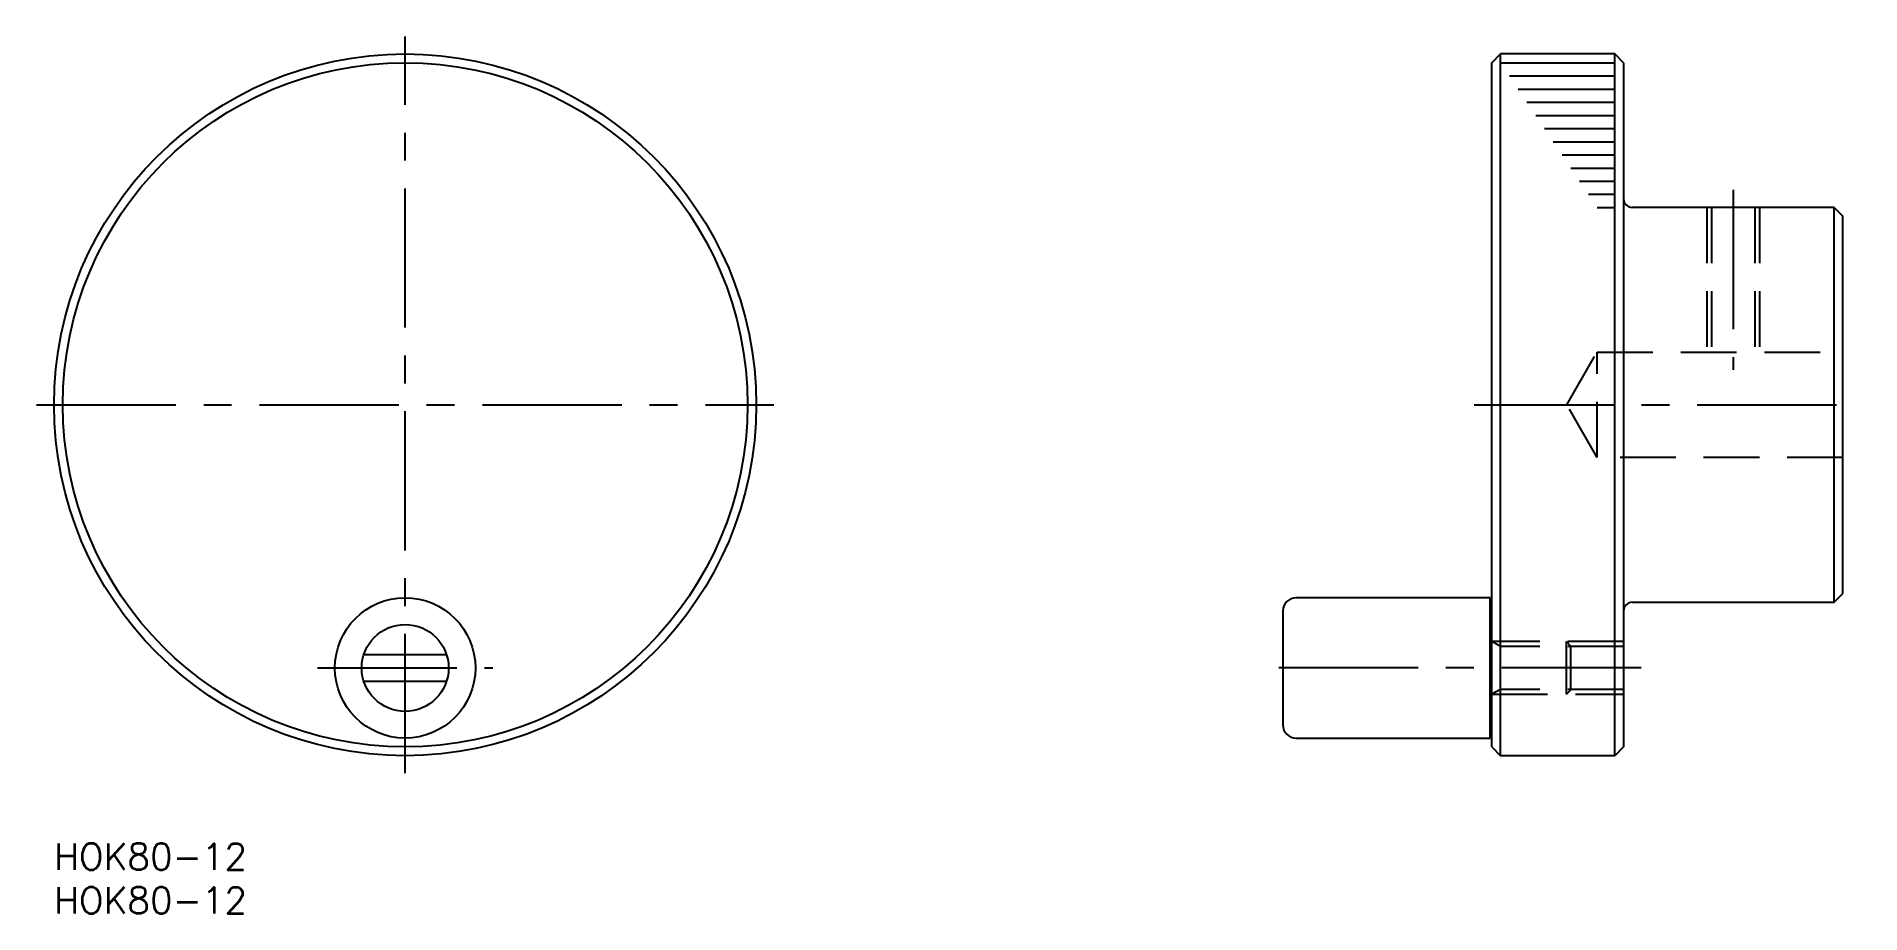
# Model space of a CAD drawing. Extents: x -2 to 206, y -8 to 92.
import ezdxf

# ---------------------------------------------------------------- set-up
doc = ezdxf.new("R2010")
doc.units = 0
doc.header["$LTSCALE"] = 0.5
for name, pattern in [('CENTER', [50.8, 31.75, -6.35, 6.35, -6.35]), ('DASHED', [19.05, 12.7, -6.35]), ('PHANTOM', [63.5, 31.75, -6.35, 6.35, -6.35, 6.35, -6.35])]:
    doc.linetypes.add(name, pattern=pattern)
for name, color, linetype in [('MSM_CENTER', 1, 'CENTER'), ('MSM_CONTINUOUS', 7, 'CONTINUOUS'), ('MSM_DASHED', 4, 'DASHED'), ('MSM_IMAGINARY', 6, 'PHANTOM'), ('MSM_PART_NUMBER', 7, 'CONTINUOUS')]:
    doc.layers.add(name, color=color, linetype=linetype)
doc.styles.get("Standard").update_dxf_attribs({"font": 'txt.shx', "height": 3, "bigfont": 'bigfont.shx'})

# ---------------------------------------------------------------- blocks, each defined once
blk = doc.blocks.new('*U4')
at = {"layer": 'MSM_PART_NUMBER'}
blk.add_text('HOK80-12', height=3, dxfattribs=at).set_placement((0, -3))
blk = doc.blocks.new('*U5')
at = {"layer": 'MSM_PART_NUMBER'}
blk.add_text('HOK80-12', height=3, dxfattribs=at).set_placement((0, -8))

msp = doc.modelspace()

# ---------------------------------------------------------------- linework, layer by layer
at = {"layer": 'MSM_CENTER'}
for p, q in [((40, 8), (40, 92)), ((191.3, 74.5), (191.3, 54)), ((-2, 50), (82, 50)), ((161.8, 50), (205.8, 50)), ((30, 20), (50, 20)), ((180.8, 20), (138, 20))]:
    msp.add_line(p, q, dxfattribs=at)
at = {"layer": 'MSM_CONTINUOUS'}
for p, q in [((163.8, 89), (164.8, 90)), ((164.8, 10), (164.8, 90)), ((177.8, 90), (164.8, 90)), ((177.8, 10), (177.8, 90)), ((178.8, 89), (177.8, 90)), ((163.8, 11), (163.8, 89)), ((178.8, 89), (178.8, 11)), ((202.8, 72.5), (179.8, 72.5)), ((202.8, 27.5), (202.8, 72.5)), ((202.8, 72.5), (203.8, 71.5)), ((203.8, 28.5), (203.8, 71.5)), ((163.6, 28), (141.5, 28)), ((163.6, 12), (163.6, 28)), ((179.8, 27.5), (202.8, 27.5)), ((202.8, 27.5), (203.8, 28.5)), ((140, 26.5), (140, 13.5)), ((163.8, 24), (163.6, 24)), ((44.72, 21.5), (35.28, 21.5)), ((35.28, 18.5), (44.72, 18.5)), ((163.6, 16), (163.8, 16)), ((141.5, 12), (163.6, 12)), ((163.8, 11), (164.8, 10)), ((178.8, 11), (177.8, 10)), ((177.8, 10), (164.8, 10))]:
    msp.add_line(p, q, dxfattribs=at)
for centre, radius in [((40, 50), 40), ((40, 50), 39), ((40, 20), 8), ((40, 20), 4.95)]:
    msp.add_circle(centre, radius, dxfattribs=at)
for centre, radius, start, end in [((179.8, 73.5), 1, 180, 270), ((141.5, 26.5), 1.5, 90, 180), ((179.8, 26.5), 1, 90, 180), ((141.5, 13.5), 1.5, 180, 270)]:
    msp.add_arc(centre, radius, start, end, dxfattribs=at)
at = {"layer": 'MSM_DASHED'}
for p, q in [((188.3, 72.5), (188.3, 56)), ((188.84, 72.5), (188.84, 56)), ((193.76, 72.5), (193.76, 56)), ((194.3, 72.5), (194.3, 56)), ((172.34, 50), (175.8, 56)), ((175.8, 56), (203.8, 56)), ((175.8, 44), (175.8, 56)), ((175.8, 44), (172.34, 50)), ((203.8, 44), (175.8, 44)), ((164.8, 22.46), (163.8, 23)), ((178.8, 23), (163.8, 23)), ((172.8, 22.5), (172.3, 23)), ((172.3, 17), (172.3, 23)), ((178.8, 22.46), (164.8, 22.46)), ((172.8, 17.5), (172.8, 22.5)), ((164.8, 17.54), (163.8, 17)), ((163.8, 17), (178.8, 17)), ((178.8, 17.54), (164.8, 17.54)), ((172.3, 17), (172.8, 17.5))]:
    msp.add_line(p, q, dxfattribs=at)
at = {"layer": 'MSM_IMAGINARY'}
for p, q in [((164.8, 89), (177.8, 89)), ((165.8, 87.5), (177.8, 87.5)), ((166.8, 86), (177.8, 86)), ((167.8, 84.5), (177.8, 84.5)), ((168.8, 83), (177.8, 83)), ((169.8, 81.5), (177.8, 81.5)), ((170.8, 80), (177.8, 80)), ((171.8, 78.5), (177.8, 78.5)), ((172.8, 77), (177.8, 77)), ((173.8, 75.5), (177.8, 75.5)), ((174.8, 74), (177.8, 74)), ((175.8, 72.5), (177.8, 72.5)), ((168.05, 65), (168.05, 65)), ((171.3, 65), (171.3, 65))]:
    msp.add_line(p, q, dxfattribs=at)

# ---------------------------------------------------------------- block references
at = {"layer": 'MSM_CONTINUOUS'}
for name in ['*U4', '*U5']:
    msp.add_blockref(name, (0, 0), dxfattribs=at)

doc.saveas('drawing.dxf')
